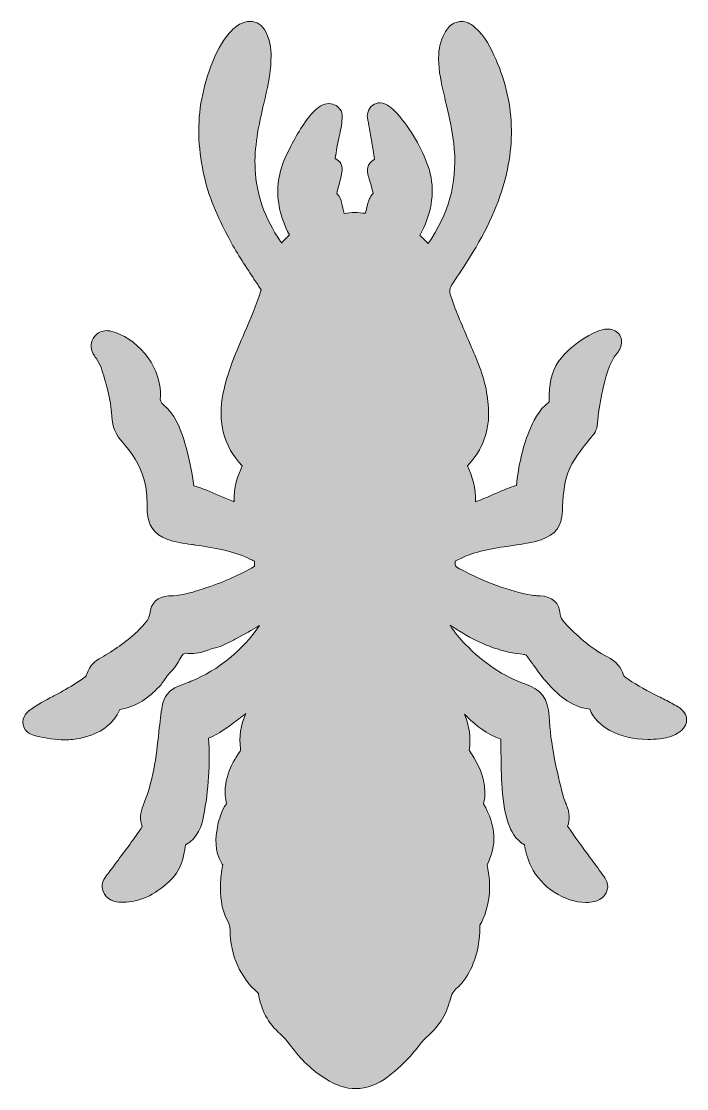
# Model space of a CAD drawing. Extents: x 77 to 1923, y -841 to -159.
# Drawn here: x 1041 to 1466, y -841 to -159 of the extents above; entities that cross this region are included whole.
import ezdxf

# ---------------------------------------------------------------- set-up
doc = ezdxf.new("R2010")
doc.units = 0
doc.header["$MEASUREMENT"] = 0
doc.layers.add('Layer 1', color=7, linetype='Continuous')

# ---------------------------------------------------------------- blocks, each defined once
blk = doc.blocks.new('block 5')
at = {"layer": 'Layer 1', "true_color": 0x532214}
h = blk.add_hatch(color=19, dxfattribs=at)
h.dxf.hatch_style = 2
edge = h.paths.add_edge_path()
edge.add_spline(control_points=[(1460.76, -597.05), (1458.06, -595.36), (1455.36, -593.94), (1452.35, -592.4), (1450.98, -591.7), (1449.61, -591), (1448.23, -590.3), (1441.67, -586.97), (1434.88, -583.52), (1428.78, -579.38), (1426.84, -578.06), (1426, -577.41), (1425.83, -576.76), (1424.52, -571.72), (1421.09, -567.78), (1415.63, -565.05), (1404.48, -559.47), (1395.62, -550.97), (1388.43, -543.38), (1386.34, -541.17), (1385.56, -539.7), (1385.45, -537.76), (1385.04, -530.76), (1380.28, -526.4), (1372.71, -526.08), (1372.71, -526.08), (1371.76, -526.04), (1371.76, -526.04), (1370.18, -525.98), (1368.68, -525.92), (1367.39, -525.69), (1352.78, -523.01), (1337.66, -517.5), (1321.17, -508.84), (1318.4, -507.38), (1318.22, -506.54), (1318.4, -504.5), (1318.43, -504.24), (1318.45, -504.05), (1318.47, -503.92), (1327.54, -498.92), (1337.52, -496.61), (1349.71, -494.68), (1351.58, -494.39), (1353.52, -494.13), (1355.4, -493.88), (1361.26, -493.09), (1367.32, -492.28), (1373.34, -490.21), (1382.72, -486.98), (1386.5, -481.88), (1386.83, -472), (1387.12, -463.41), (1387.61, -455.08), (1390.41, -447.45), (1393.27, -439.68), (1398.33, -433.27), (1404.64, -425.69), (1404.77, -425.54), (1405.06, -425.19), (1405.06, -425.19), (1406.69, -423.27), (1409.15, -420.36), (1409.27, -416.07), (1409.46, -409.81), (1410.83, -403.37), (1412.15, -397.13), (1412.15, -397.13), (1412.52, -395.43), (1412.52, -395.43), (1414.35, -386.74), (1416.24, -377.77), (1421.99, -370.85), (1422.89, -369.77), (1423.45, -368.64), (1423.79, -367.89), (1425.07, -365.05), (1424.96, -362.06), (1423.5, -359.67), (1422.03, -357.29), (1419.4, -355.85), (1416.29, -355.71), (1416.1, -355.7), (1415.92, -355.7), (1415.74, -355.7), (1413.26, -355.7), (1411.2, -356.42), (1409.45, -357.11), (1401.55, -360.2), (1395.35, -365.18), (1390.33, -369.65), (1383.91, -375.35), (1380.11, -382.5), (1379.03, -390.91), (1378.47, -395.2), (1378.29, -398.82), (1378.45, -402.16), (1371.44, -407.52), (1368.07, -414.9), (1365.45, -421.47), (1361.49, -431.41), (1358.87, -442.61), (1357.45, -455.68), (1354.86, -456.3), (1352.52, -457.26), (1350.24, -458.18), (1350.24, -458.18), (1349.78, -458.37), (1349.78, -458.37), (1347.38, -459.34), (1344.99, -460.38), (1342.68, -461.39), (1339, -462.99), (1335.23, -464.63), (1331.43, -465.98), (1331.9, -457.33), (1329.24, -449.62), (1326.3, -443.01), (1335.99, -432.91), (1340.49, -420.44), (1339.66, -405.92), (1339.07, -395.56), (1336.42, -385.16), (1331.33, -373.19), (1330.05, -370.2), (1328.75, -367.17), (1327.48, -364.25), (1327.48, -364.25), (1327.46, -364.21), (1327.46, -364.21), (1323.29, -354.58), (1318.98, -344.62), (1315.51, -334.62), (1314.45, -331.58), (1314.75, -329.59), (1316.69, -326.75), (1329.4, -308.13), (1339.24, -291.99), (1345.97, -273.73), (1351.62, -258.4), (1354.42, -243.19), (1354.28, -228.5), (1354.13, -213.17), (1350.79, -197.99), (1344.34, -183.38), (1341.34, -176.58), (1337.57, -168.82), (1330.78, -162.83), (1328.13, -160.48), (1325.29, -159.29), (1322.34, -159.29), (1319.98, -159.29), (1315.52, -160.13), (1312.2, -165.77), (1309.6, -170.19), (1308.15, -175.03), (1307.88, -180.16), (1307.46, -188.32), (1309.02, -196.1), (1310.52, -202.74), (1311.03, -205.05), (1311.57, -207.35), (1312.1, -209.64), (1314.49, -219.91), (1316.96, -230.53), (1317.82, -241.09), (1319.58, -262.7), (1314.09, -282.37), (1301.04, -301.11), (1299.45, -299.34), (1297.73, -297.6), (1295.9, -295.92), (1296.78, -294.27), (1297.59, -292.6), (1298.34, -290.94), (1304.42, -277.47), (1305.37, -264.36), (1301.16, -251.98), (1297.04, -239.89), (1290.36, -228.48), (1281.31, -218.07), (1279.77, -216.29), (1278.08, -214.91), (1276.33, -213.54), (1275.07, -212.55), (1273.09, -211.23), (1270.42, -211.23), (1268.73, -211.23), (1267.11, -211.78), (1265.73, -212.8), (1262.87, -214.92), (1261.69, -218.47), (1262.56, -222.3), (1263.63, -226.99), (1264.41, -231.91), (1265.17, -236.68), (1265.42, -238.29), (1265.68, -239.89), (1265.95, -241.49), (1266.27, -243.42), (1266.59, -245.35), (1266.92, -247.3), (1266.59, -247.46), (1266.27, -247.65), (1265.96, -247.87), (1262.48, -250.22), (1261.53, -253.82), (1263.12, -258.57), (1263.19, -258.77), (1263.29, -259.07), (1263.31, -259.16), (1263.53, -260.2), (1263.82, -261.12), (1264.09, -261.95), (1264.22, -262.36), (1264.34, -262.74), (1264.44, -263.11), (1264.44, -263.11), (1264.86, -264.63), (1264.86, -264.63), (1265.27, -266.11), (1265.69, -267.63), (1266.08, -269.13), (1263.68, -271.36), (1262.96, -274.29), (1262.49, -276.17), (1262.49, -276.17), (1262.38, -276.58), (1262.38, -276.58), (1261.9, -278.47), (1261.51, -280.18), (1261.17, -281.8), (1258.82, -281.5), (1256.5, -281.34), (1254.24, -281.34), (1251.94, -281.34), (1249.66, -281.5), (1247.42, -281.81), (1246.94, -279.55), (1246.44, -277.25), (1245.88, -274.97), (1245.88, -274.97), (1245.84, -274.8), (1245.84, -274.8), (1245.52, -273.5), (1244.88, -270.88), (1242.77, -269.03), (1242.83, -268.8), (1242.89, -268.57), (1242.95, -268.35), (1243.18, -267.45), (1243.41, -266.56), (1243.64, -265.66), (1243.64, -265.66), (1243.66, -265.59), (1243.66, -265.59), (1244.41, -262.71), (1245.18, -259.73), (1245.84, -256.76), (1245.84, -256.76), (1245.9, -256.51), (1245.9, -256.51), (1247.26, -250.73), (1244.22, -248.11), (1242.28, -247.07), (1242.1, -246.97), (1241.92, -246.88), (1241.74, -246.8), (1241.86, -246.11), (1242.1, -244.65), (1242.1, -244.65), (1242.45, -242.58), (1242.8, -240.52), (1243.13, -238.45), (1243.44, -236.52), (1243.89, -234.57), (1244.36, -232.51), (1245.15, -229.03), (1245.98, -225.43), (1246.23, -221.53), (1246.32, -220.05), (1246.61, -215.56), (1242.38, -212.98), (1240.97, -212.12), (1239.43, -211.69), (1237.81, -211.69), (1236.06, -211.69), (1234.33, -212.2), (1232.52, -213.25), (1229.29, -215.14), (1227.02, -217.72), (1225.05, -220.23), (1218.83, -228.18), (1214.29, -237.08), (1210.53, -244.81), (1205.45, -255.21), (1203.94, -266.19), (1206.04, -277.44), (1207.17, -283.53), (1209.35, -289.6), (1212.53, -295.53), (1210.77, -297.19), (1209.11, -298.95), (1207.55, -300.78), (1207.32, -300.46), (1207.1, -300.14), (1206.88, -299.81), (1196.71, -284.76), (1191.4, -269.65), (1190.64, -253.64), (1189.98, -239.64), (1192.88, -225.78), (1195.65, -213.89), (1195.65, -213.89), (1196.19, -211.6), (1196.19, -211.6), (1198.28, -202.66), (1200.45, -193.43), (1200.77, -183.74), (1200.93, -178.79), (1200.7, -172.3), (1197.5, -165.98), (1195.31, -161.67), (1191.6, -159.19), (1187.3, -159.19), (1185.12, -159.19), (1182.91, -159.83), (1180.74, -161.09), (1178.35, -162.48), (1176.19, -164.33), (1174.14, -166.76), (1169.33, -172.45), (1165.6, -179.17), (1162.38, -187.92), (1156.47, -204), (1153.98, -219.28), (1154.78, -234.63), (1155.19, -242.58), (1156.31, -250.43), (1158.2, -258.62), (1161.73, -273.87), (1168.36, -287.43), (1173.74, -297.54), (1178.45, -306.4), (1183.98, -314.77), (1189.33, -322.86), (1190.88, -325.21), (1192.49, -327.64), (1194.05, -330.04), (1194.47, -330.69), (1194.46, -330.72), (1194.28, -331.29), (1191.37, -340.46), (1187.56, -349.36), (1183.88, -357.97), (1183.88, -357.97), (1182.72, -360.68), (1182.72, -360.68), (1177.86, -372.02), (1172.84, -383.75), (1170.26, -396.43), (1166.45, -415.14), (1170.56, -430.8), (1182.46, -442.99), (1179.64, -449.12), (1176.78, -456.98), (1177.29, -466.01), (1176.76, -465.82), (1176.25, -465.63), (1175.77, -465.44), (1173.01, -464.39), (1170.2, -463.15), (1167.47, -461.95), (1162.39, -459.71), (1157.15, -457.39), (1151.46, -455.87), (1149.81, -443.75), (1147.68, -434.04), (1144.79, -425.36), (1142.4, -418.2), (1139.28, -410.08), (1132.39, -404.27), (1130.32, -402.52), (1129.86, -401.38), (1130.14, -398.73), (1130.27, -397.52), (1130.2, -396.44), (1130.15, -395.54), (1130.15, -395.54), (1130.12, -395.11), (1130.12, -395.11), (1129.69, -387.01), (1126.13, -378.56), (1120.11, -371.32), (1114.08, -364.08), (1106.41, -359.03), (1098.5, -357.09), (1097.51, -356.85), (1096.58, -356.73), (1095.66, -356.73), (1092.72, -356.73), (1090.06, -358.02), (1088.16, -360.37), (1085.51, -363.65), (1085.18, -367.69), (1087.26, -371.44), (1087.76, -372.33), (1088.34, -373.26), (1089.07, -374.37), (1090.24, -376.1), (1091.53, -378.17), (1092.24, -380.29), (1095.31, -389.43), (1098.52, -400.27), (1099.07, -411.34), (1099.4, -418.04), (1101.68, -423.47), (1106.26, -428.44), (1106.47, -428.66), (1106.71, -428.95), (1106.96, -429.26), (1107.21, -429.56), (1107.46, -429.86), (1107.72, -430.16), (1114.09, -437.44), (1118.36, -445.68), (1120.44, -454.64), (1121.56, -459.52), (1121.65, -464.63), (1121.74, -470.04), (1121.74, -470.04), (1121.74, -470.11), (1121.74, -470.11), (1121.75, -470.87), (1121.76, -471.62), (1121.78, -472.38), (1121.95, -480.76), (1126.35, -486.96), (1134.15, -489.82), (1139.5, -491.78), (1144.83, -492.53), (1150.03, -493.26), (1150.89, -493.38), (1151.76, -493.51), (1152.62, -493.63), (1165.67, -495.56), (1177.31, -497.58), (1187.75, -502.79), (1188.74, -503.28), (1189.56, -503.67), (1190.27, -503.99), (1190.22, -504.83), (1190.17, -505.85), (1190.14, -507.11), (1190.14, -507.15), (1190.14, -507.19), (1190.14, -507.22), (1190.08, -507.26), (1190.01, -507.3), (1189.92, -507.36), (1181.51, -512.44), (1171.95, -516.72), (1159.82, -520.84), (1152.08, -523.47), (1143.8, -526.05), (1135.27, -526.18), (1128.61, -526.28), (1124.03, -530.69), (1123.32, -537.67), (1123.12, -539.61), (1122.38, -541.19), (1120.84, -542.95), (1118.08, -546.11), (1115.75, -548.54), (1113.51, -550.59), (1106.6, -556.89), (1098.64, -561.91), (1091.07, -566.4), (1089.52, -567.31), (1084.81, -570.1), (1083.2, -576.15), (1083.05, -576.72), (1082.69, -577.45), (1081.22, -578.5), (1076.89, -581.59), (1072.23, -584.34), (1067.85, -586.85), (1065.75, -588.05), (1063.52, -589.22), (1061.36, -590.35), (1056.67, -592.81), (1051.83, -595.35), (1047.31, -598.7), (1047.31, -598.7), (1047.01, -598.91), (1047.01, -598.91), (1045.61, -599.92), (1041.34, -603.02), (1042.56, -608.54), (1043.71, -613.79), (1048.55, -614.99), (1050.36, -615.44), (1050.36, -615.44), (1050.46, -615.47), (1050.46, -615.47), (1057.5, -617.22), (1063.36, -618.03), (1068.89, -618.03), (1072.53, -618.03), (1076.08, -617.66), (1079.43, -616.93), (1091.86, -614.23), (1099.97, -608.22), (1104.23, -598.58), (1115.31, -597.17), (1122.88, -590.52), (1129.1, -584.38), (1130.85, -582.66), (1132.07, -580.78), (1133.14, -579.12), (1133.99, -577.81), (1134.8, -576.56), (1135.67, -575.77), (1139.11, -572.63), (1141.27, -568.99), (1143.09, -565.53), (1144.08, -563.66), (1145.24, -562.72), (1146.56, -562.72), (1146.73, -562.72), (1146.91, -562.73), (1147.09, -562.76), (1148.05, -562.89), (1149.03, -562.97), (1150.01, -562.97), (1154.22, -562.97), (1157.83, -561.69), (1161.02, -560.57), (1162.55, -560.03), (1163.99, -559.52), (1165.36, -559.2), (1169.44, -558.25), (1172.93, -556.4), (1176.3, -554.61), (1176.94, -554.27), (1177.58, -553.93), (1178.21, -553.6), (1183.66, -550.79), (1188.7, -547.93), (1193.45, -544.94), (1182.23, -561.23), (1167.5, -573.26), (1149.65, -580.68), (1148.02, -581.36), (1146.31, -582.01), (1144.64, -582.65), (1143.6, -583.05), (1142.55, -583.45), (1141.51, -583.86), (1135.77, -586.13), (1132.23, -590.49), (1131.27, -596.48), (1130.5, -601.3), (1129.84, -606.47), (1129.19, -612.75), (1127.48, -629.11), (1125.43, -645.02), (1119.14, -659.89), (1117.16, -664.57), (1116.94, -669.25), (1118.5, -673.46), (1113.44, -681.17), (1107.76, -688.73), (1102.26, -696.04), (1102.26, -696.04), (1102.17, -696.15), (1102.17, -696.15), (1100.41, -698.51), (1098.58, -700.94), (1096.79, -703.35), (1096.63, -703.57), (1096.45, -703.79), (1096.28, -704.01), (1096.28, -704.01), (1096.25, -704.05), (1096.25, -704.05), (1094.8, -705.86), (1090.97, -710.68), (1094.17, -716.25), (1097.37, -721.8), (1103.67, -721.8), (1105.74, -721.8), (1105.95, -721.8), (1106.16, -721.8), (1106.37, -721.8), (1116.74, -721.61), (1126.07, -717.42), (1135.73, -708.6), (1143.31, -701.7), (1145.13, -692.93), (1146.09, -685.09), (1154.24, -680.76), (1156.63, -672.71), (1157.72, -666.89), (1160.9, -649.83), (1161.99, -633.06), (1160.94, -617.01), (1167.61, -614.19), (1173.12, -610.13), (1179.1, -605.53), (1180.97, -604.09), (1182.86, -602.66), (1184.76, -601.23), (1181.34, -608.72), (1180.24, -616.07), (1181.34, -623.76), (1181.43, -624.38), (1181.46, -624.62), (1180.46, -626.09), (1175.46, -633.43), (1169.27, -644.72), (1172.31, -658.82), (1168.82, -663.82), (1167.43, -669.22), (1166.53, -673.89), (1165.28, -680.37), (1164.48, -688.86), (1169.43, -697.03), (1169.59, -697.3), (1169.76, -697.57), (1169.93, -697.84), (1169.97, -697.89), (1170.02, -697.97), (1170.07, -698.06), (1168.83, -702.36), (1168.68, -706.51), (1168.53, -710.54), (1168.31, -716.67), (1168.56, -725.8), (1173.35, -734.21), (1174.27, -735.82), (1174.65, -737.33), (1174.67, -739.44), (1174.83, -755.94), (1180.91, -769.55), (1192.76, -779.95), (1194.13, -790.24), (1198.86, -799.02), (1206.82, -806.07), (1208.91, -807.92), (1210.89, -810.16), (1213.22, -813.33), (1219.69, -822.12), (1227.04, -829.08), (1235.7, -834.61), (1242.13, -838.72), (1248.59, -840.81), (1254.9, -840.81), (1261.94, -840.81), (1268.87, -838.23), (1275.49, -833.14), (1281.37, -828.62), (1286.72, -823.59), (1291.38, -818.19), (1292.55, -816.83), (1293.62, -815.44), (1294.65, -814.1), (1296.41, -811.8), (1298.08, -809.63), (1299.93, -808.07), (1307.5, -801.71), (1312.53, -793.92), (1314.9, -784.91), (1316.06, -780.53), (1317.41, -778.15), (1319.74, -776.42), (1321.45, -775.16), (1322.54, -773.61), (1323.45, -772.34), (1323.6, -772.13), (1323.75, -771.92), (1323.9, -771.71), (1330.52, -762.76), (1333.88, -751.83), (1334.19, -738.29), (1334.2, -737.92), (1334.19, -737.55), (1334.19, -737.18), (1334.18, -737.01), (1334.18, -736.71), (1334.18, -736.5), (1340.52, -724.78), (1342, -712.11), (1338.72, -697.81), (1345.24, -685.6), (1344.49, -672.84), (1336.46, -658.87), (1337.43, -655.36), (1337.62, -651.61), (1337.04, -647.44), (1335.75, -638.14), (1331.44, -630.68), (1327.33, -624.58), (1328.5, -616.66), (1327.49, -609.01), (1324.29, -601.72), (1324.88, -602.29), (1325.47, -602.86), (1326.07, -603.44), (1331.62, -608.74), (1338.48, -614.48), (1347.61, -617.53), (1347.63, -619.47), (1347.63, -621.42), (1347.64, -623.34), (1347.67, -630.73), (1347.7, -638.39), (1348.18, -645.99), (1348.75, -654.99), (1349.45, -663.11), (1352.33, -671.32), (1353.99, -676.05), (1356.67, -681.82), (1362.72, -685.08), (1363.23, -689.67), (1364.61, -694.22), (1366.93, -698.95), (1373.46, -712.23), (1388.15, -721.87), (1401.86, -721.87), (1402.45, -721.87), (1403.04, -721.86), (1403.62, -721.82), (1405.9, -721.68), (1411.95, -721.3), (1414.81, -715.73), (1417.5, -710.47), (1414.08, -706.11), (1412.79, -704.47), (1412.79, -704.47), (1412.76, -704.43), (1412.76, -704.43), (1412.6, -704.23), (1412.44, -704.03), (1412.3, -703.84), (1409.77, -700.33), (1407.17, -696.8), (1404.64, -693.35), (1399.82, -686.8), (1394.85, -680.03), (1390.18, -673.25), (1391.65, -669.01), (1391.44, -664.48), (1389.56, -659.76), (1389.35, -659.24), (1389.14, -658.73), (1388.93, -658.21), (1388.27, -656.62), (1387.65, -655.11), (1387.29, -653.7), (1383.41, -638.48), (1379.19, -620.75), (1378.41, -602.96), (1377.93, -592.08), (1373.15, -585.68), (1362.92, -582.23), (1349.33, -577.65), (1336.85, -569.35), (1324.76, -556.85), (1321.7, -553.69), (1318.04, -549.64), (1315.16, -544.89), (1317.4, -546.3), (1319.64, -547.66), (1321.85, -549.01), (1321.85, -549.01), (1322.44, -549.37), (1322.44, -549.37), (1336.45, -557.88), (1349.12, -562.36), (1362.29, -563.46), (1363.31, -563.54), (1363.53, -563.73), (1363.95, -564.28), (1365.4, -566.17), (1366.85, -568.18), (1368.25, -570.13), (1370.86, -573.76), (1373.55, -577.5), (1376.63, -581.04), (1383.26, -588.68), (1391.71, -596.64), (1404.29, -598.53), (1406.81, -604.3), (1411.14, -608.84), (1417.17, -612.06), (1424.41, -615.92), (1432.3, -617.79), (1441.32, -617.79), (1443.77, -617.79), (1446.36, -617.64), (1448.99, -617.36), (1452.31, -617), (1456.64, -616.26), (1460.7, -613.66), (1464.36, -611.32), (1466.21, -608.5), (1466.2, -605.27), (1466.18, -602.07), (1464.36, -599.3), (1460.76, -597.05)], knot_values=[0, 0, 0, 0, 1, 1, 1, 2, 2, 2, 3, 3, 3, 4, 4, 4, 5, 5, 5, 6, 6, 6, 7, 7, 7, 8, 8, 8, 9, 9, 9, 10, 10, 10, 11, 11, 11, 12, 12, 12, 13, 13, 13, 14, 14, 14, 15, 15, 15, 16, 16, 16, 17, 17, 17, 18, 18, 18, 19, 19, 19, 20, 20, 20, 21, 21, 21, 22, 22, 22, 23, 23, 23, 24, 24, 24, 25, 25, 25, 26, 26, 26, 27, 27, 27, 28, 28, 28, 29, 29, 29, 30, 30, 30, 31, 31, 31, 32, 32, 32, 33, 33, 33, 34, 34, 34, 35, 35, 35, 36, 36, 36, 37, 37, 37, 38, 38, 38, 39, 39, 39, 40, 40, 40, 41, 41, 41, 42, 42, 42, 43, 43, 43, 44, 44, 44, 45, 45, 45, 46, 46, 46, 47, 47, 47, 48, 48, 48, 49, 49, 49, 50, 50, 50, 51, 51, 51, 52, 52, 52, 53, 53, 53, 54, 54, 54, 55, 55, 55, 56, 56, 56, 57, 57, 57, 58, 58, 58, 59, 59, 59, 60, 60, 60, 61, 61, 61, 62, 62, 62, 63, 63, 63, 64, 64, 64, 65, 65, 65, 66, 66, 66, 67, 67, 67, 68, 68, 68, 69, 69, 69, 70, 70, 70, 71, 71, 71, 72, 72, 72, 73, 73, 73, 74, 74, 74, 75, 75, 75, 76, 76, 76, 77, 77, 77, 78, 78, 78, 79, 79, 79, 80, 80, 80, 81, 81, 81, 82, 82, 82, 83, 83, 83, 84, 84, 84, 85, 85, 85, 86, 86, 86, 87, 87, 87, 88, 88, 88, 89, 89, 89, 90, 90, 90, 91, 91, 91, 92, 92, 92, 93, 93, 93, 94, 94, 94, 95, 95, 95, 96, 96, 96, 97, 97, 97, 98, 98, 98, 99, 99, 99, 100, 100, 100, 101, 101, 101, 102, 102, 102, 103, 103, 103, 104, 104, 104, 105, 105, 105, 106, 106, 106, 107, 107, 107, 108, 108, 108, 109, 109, 109, 110, 110, 110, 111, 111, 111, 112, 112, 112, 113, 113, 113, 114, 114, 114, 115, 115, 115, 116, 116, 116, 117, 117, 117, 118, 118, 118, 119, 119, 119, 120, 120, 120, 121, 121, 121, 122, 122, 122, 123, 123, 123, 124, 124, 124, 125, 125, 125, 126, 126, 126, 127, 127, 127, 128, 128, 128, 129, 129, 129, 130, 130, 130, 131, 131, 131, 132, 132, 132, 133, 133, 133, 134, 134, 134, 135, 135, 135, 136, 136, 136, 137, 137, 137, 138, 138, 138, 139, 139, 139, 140, 140, 140, 141, 141, 141, 142, 142, 142, 143, 143, 143, 144, 144, 144, 145, 145, 145, 146, 146, 146, 147, 147, 147, 148, 148, 148, 149, 149, 149, 150, 150, 150, 151, 151, 151, 152, 152, 152, 153, 153, 153, 154, 154, 154, 155, 155, 155, 156, 156, 156, 157, 157, 157, 158, 158, 158, 159, 159, 159, 160, 160, 160, 161, 161, 161, 162, 162, 162, 163, 163, 163, 164, 164, 164, 165, 165, 165, 166, 166, 166, 167, 167, 167, 168, 168, 168, 169, 169, 169, 170, 170, 170, 171, 171, 171, 172, 172, 172, 173, 173, 173, 174, 174, 174, 175, 175, 175, 176, 176, 176, 177, 177, 177, 178, 178, 178, 179, 179, 179, 180, 180, 180, 181, 181, 181, 182, 182, 182, 183, 183, 183, 184, 184, 184, 185, 185, 185, 186, 186, 186, 187, 187, 187, 188, 188, 188, 189, 189, 189, 190, 190, 190, 191, 191, 191, 192, 192, 192, 193, 193, 193, 194, 194, 194, 195, 195, 195, 196, 196, 196, 197, 197, 197, 198, 198, 198, 199, 199, 199, 200, 200, 200, 201, 201, 201, 202, 202, 202, 203, 203, 203, 204, 204, 204, 205, 205, 205, 206, 206, 206, 207, 207, 207, 208, 208, 208, 209, 209, 209, 210, 210, 210, 211, 211, 211, 212, 212, 212, 213, 213, 213, 214, 214, 214, 215, 215, 215, 216, 216, 216, 217, 217, 217, 218, 218, 218, 219, 219, 219, 220, 220, 220, 221, 221, 221, 222, 222, 222, 223, 223, 223, 224, 224, 224, 225, 225, 225, 226, 226, 226, 227, 227, 227, 228, 228, 228, 229, 229, 229, 230, 230, 230, 231, 231, 231, 232, 232, 232, 233, 233, 233, 234, 234, 234, 235, 235, 235, 236, 236, 236, 237, 237, 237, 238, 238, 238, 239, 239, 239, 240, 240, 240, 241, 241, 241, 242, 242, 242, 243, 243, 243, 244, 244, 244, 245, 245, 245, 246, 246, 246, 247, 247, 247, 248, 248, 248, 249, 249, 249, 250, 250, 250, 251, 251, 251, 252, 252, 252, 253, 253, 253, 254, 254, 254, 255, 255, 255, 256, 256, 256, 257, 257, 257, 258, 258, 258, 259, 259, 259, 260, 260, 260, 261, 261, 261, 262, 262, 262, 263, 263, 263, 264, 264, 264, 265, 265, 265, 266, 266, 266, 267, 267, 267, 268, 268, 268, 269, 269, 269, 270, 270, 270, 270], degree=3, periodic=1)
at = {"layer": 'Layer 1', "lineweight": 0}
blk.add_open_spline([(1460.76, -597.05), (1458.06, -595.36), (1455.36, -593.94), (1452.35, -592.4), (1450.98, -591.7), (1449.61, -591), (1448.23, -590.3), (1441.67, -586.97), (1434.88, -583.52), (1428.78, -579.38), (1426.84, -578.06), (1426, -577.41), (1425.83, -576.76), (1424.52, -571.72), (1421.09, -567.78), (1415.63, -565.05), (1404.48, -559.47), (1395.62, -550.97), (1388.43, -543.38), (1386.34, -541.17), (1385.56, -539.7), (1385.45, -537.76), (1385.04, -530.76), (1380.28, -526.4), (1372.71, -526.08), (1372.71, -526.08), (1371.76, -526.04), (1371.76, -526.04), (1370.18, -525.98), (1368.68, -525.92), (1367.39, -525.69), (1352.78, -523.01), (1337.66, -517.5), (1321.17, -508.84), (1318.4, -507.38), (1318.22, -506.54), (1318.4, -504.5), (1318.43, -504.24), (1318.45, -504.05), (1318.47, -503.92), (1327.54, -498.92), (1337.52, -496.61), (1349.71, -494.68), (1351.58, -494.39), (1353.52, -494.13), (1355.4, -493.88), (1361.26, -493.09), (1367.32, -492.28), (1373.34, -490.21), (1382.72, -486.98), (1386.5, -481.88), (1386.83, -472), (1387.12, -463.41), (1387.61, -455.08), (1390.41, -447.45), (1393.27, -439.68), (1398.33, -433.27), (1404.64, -425.69), (1404.77, -425.54), (1405.06, -425.19), (1405.06, -425.19), (1406.69, -423.27), (1409.15, -420.36), (1409.27, -416.07), (1409.46, -409.81), (1410.83, -403.37), (1412.15, -397.13), (1412.15, -397.13), (1412.52, -395.43), (1412.52, -395.43), (1414.35, -386.74), (1416.24, -377.77), (1421.99, -370.85), (1422.89, -369.77), (1423.45, -368.64), (1423.79, -367.89), (1425.07, -365.05), (1424.96, -362.06), (1423.5, -359.67), (1422.03, -357.29), (1419.4, -355.85), (1416.29, -355.71), (1416.1, -355.7), (1415.92, -355.7), (1415.74, -355.7), (1413.26, -355.7), (1411.2, -356.42), (1409.45, -357.11), (1401.55, -360.2), (1395.35, -365.18), (1390.33, -369.65), (1383.91, -375.35), (1380.11, -382.5), (1379.03, -390.91), (1378.47, -395.2), (1378.29, -398.82), (1378.45, -402.16), (1371.44, -407.52), (1368.07, -414.9), (1365.45, -421.47), (1361.49, -431.41), (1358.87, -442.61), (1357.45, -455.68), (1354.86, -456.3), (1352.52, -457.26), (1350.24, -458.18), (1350.24, -458.18), (1349.78, -458.37), (1349.78, -458.37), (1347.38, -459.34), (1344.99, -460.38), (1342.68, -461.39), (1339, -462.99), (1335.23, -464.63), (1331.43, -465.98), (1331.9, -457.33), (1329.24, -449.62), (1326.3, -443.01), (1335.99, -432.91), (1340.49, -420.44), (1339.66, -405.92), (1339.07, -395.56), (1336.42, -385.16), (1331.33, -373.19), (1330.05, -370.2), (1328.75, -367.17), (1327.48, -364.25), (1327.48, -364.25), (1327.46, -364.21), (1327.46, -364.21), (1323.29, -354.58), (1318.98, -344.62), (1315.51, -334.62), (1314.45, -331.58), (1314.75, -329.59), (1316.69, -326.75), (1329.4, -308.13), (1339.24, -291.99), (1345.97, -273.73), (1351.62, -258.4), (1354.42, -243.19), (1354.28, -228.5), (1354.13, -213.17), (1350.79, -197.99), (1344.34, -183.38), (1341.34, -176.58), (1337.57, -168.82), (1330.78, -162.83), (1328.13, -160.48), (1325.29, -159.29), (1322.34, -159.29), (1319.98, -159.29), (1315.52, -160.13), (1312.2, -165.77), (1309.6, -170.19), (1308.15, -175.03), (1307.88, -180.16), (1307.46, -188.32), (1309.02, -196.1), (1310.52, -202.74), (1311.03, -205.05), (1311.57, -207.35), (1312.1, -209.64), (1314.49, -219.91), (1316.96, -230.53), (1317.82, -241.09), (1319.58, -262.7), (1314.09, -282.37), (1301.04, -301.11), (1299.45, -299.34), (1297.73, -297.6), (1295.9, -295.92), (1296.78, -294.27), (1297.59, -292.6), (1298.34, -290.94), (1304.42, -277.47), (1305.37, -264.36), (1301.16, -251.98), (1297.04, -239.89), (1290.36, -228.48), (1281.31, -218.07), (1279.77, -216.29), (1278.08, -214.91), (1276.33, -213.54), (1275.07, -212.55), (1273.09, -211.23), (1270.42, -211.23), (1268.73, -211.23), (1267.11, -211.78), (1265.73, -212.8), (1262.87, -214.92), (1261.69, -218.47), (1262.56, -222.3), (1263.63, -226.99), (1264.41, -231.91), (1265.17, -236.68), (1265.42, -238.29), (1265.68, -239.89), (1265.95, -241.49), (1266.27, -243.42), (1266.59, -245.35), (1266.92, -247.3), (1266.59, -247.46), (1266.27, -247.65), (1265.96, -247.87), (1262.48, -250.22), (1261.53, -253.82), (1263.12, -258.57), (1263.19, -258.77), (1263.29, -259.07), (1263.31, -259.16), (1263.53, -260.2), (1263.82, -261.12), (1264.09, -261.95), (1264.22, -262.36), (1264.34, -262.74), (1264.44, -263.11), (1264.44, -263.11), (1264.86, -264.63), (1264.86, -264.63), (1265.27, -266.11), (1265.69, -267.63), (1266.08, -269.13), (1263.68, -271.36), (1262.96, -274.29), (1262.49, -276.17), (1262.49, -276.17), (1262.38, -276.58), (1262.38, -276.58), (1261.9, -278.47), (1261.51, -280.18), (1261.17, -281.8), (1258.82, -281.5), (1256.5, -281.34), (1254.24, -281.34), (1251.94, -281.34), (1249.66, -281.5), (1247.42, -281.81), (1246.94, -279.55), (1246.44, -277.25), (1245.88, -274.97), (1245.88, -274.97), (1245.84, -274.8), (1245.84, -274.8), (1245.52, -273.5), (1244.88, -270.88), (1242.77, -269.03), (1242.83, -268.8), (1242.89, -268.57), (1242.95, -268.35), (1243.18, -267.45), (1243.41, -266.56), (1243.64, -265.66), (1243.64, -265.66), (1243.66, -265.59), (1243.66, -265.59), (1244.41, -262.71), (1245.18, -259.73), (1245.84, -256.76), (1245.84, -256.76), (1245.9, -256.51), (1245.9, -256.51), (1247.26, -250.73), (1244.22, -248.11), (1242.28, -247.07), (1242.1, -246.97), (1241.92, -246.88), (1241.74, -246.8), (1241.86, -246.11), (1242.1, -244.65), (1242.1, -244.65), (1242.45, -242.58), (1242.8, -240.52), (1243.13, -238.45), (1243.44, -236.52), (1243.89, -234.57), (1244.36, -232.51), (1245.15, -229.03), (1245.98, -225.43), (1246.23, -221.53), (1246.32, -220.05), (1246.61, -215.56), (1242.38, -212.98), (1240.97, -212.12), (1239.43, -211.69), (1237.81, -211.69), (1236.06, -211.69), (1234.33, -212.2), (1232.52, -213.25), (1229.29, -215.14), (1227.02, -217.72), (1225.05, -220.23), (1218.83, -228.18), (1214.29, -237.08), (1210.53, -244.81), (1205.45, -255.21), (1203.94, -266.19), (1206.04, -277.44), (1207.17, -283.53), (1209.35, -289.6), (1212.53, -295.53), (1210.77, -297.19), (1209.11, -298.95), (1207.55, -300.78), (1207.32, -300.46), (1207.1, -300.14), (1206.88, -299.81), (1196.71, -284.76), (1191.4, -269.65), (1190.64, -253.64), (1189.98, -239.64), (1192.88, -225.78), (1195.65, -213.89), (1195.65, -213.89), (1196.19, -211.6), (1196.19, -211.6), (1198.28, -202.66), (1200.45, -193.43), (1200.77, -183.74), (1200.93, -178.79), (1200.7, -172.3), (1197.5, -165.98), (1195.31, -161.67), (1191.6, -159.19), (1187.3, -159.19), (1185.12, -159.19), (1182.91, -159.83), (1180.74, -161.09), (1178.35, -162.48), (1176.19, -164.33), (1174.14, -166.76), (1169.33, -172.45), (1165.6, -179.17), (1162.38, -187.92), (1156.47, -204), (1153.98, -219.28), (1154.78, -234.63), (1155.19, -242.58), (1156.31, -250.43), (1158.2, -258.62), (1161.73, -273.87), (1168.36, -287.43), (1173.74, -297.54), (1178.45, -306.4), (1183.98, -314.77), (1189.33, -322.86), (1190.88, -325.21), (1192.49, -327.64), (1194.05, -330.04), (1194.47, -330.69), (1194.46, -330.72), (1194.28, -331.29), (1191.37, -340.46), (1187.56, -349.36), (1183.88, -357.97), (1183.88, -357.97), (1182.72, -360.68), (1182.72, -360.68), (1177.86, -372.02), (1172.84, -383.75), (1170.26, -396.43), (1166.45, -415.14), (1170.56, -430.8), (1182.46, -442.99), (1179.64, -449.12), (1176.78, -456.98), (1177.29, -466.01), (1176.76, -465.82), (1176.25, -465.63), (1175.77, -465.44), (1173.01, -464.39), (1170.2, -463.15), (1167.47, -461.95), (1162.39, -459.71), (1157.15, -457.39), (1151.46, -455.87), (1149.81, -443.75), (1147.68, -434.04), (1144.79, -425.36), (1142.4, -418.2), (1139.28, -410.08), (1132.39, -404.27), (1130.32, -402.52), (1129.86, -401.38), (1130.14, -398.73), (1130.27, -397.52), (1130.2, -396.44), (1130.15, -395.54), (1130.15, -395.54), (1130.12, -395.11), (1130.12, -395.11), (1129.69, -387.01), (1126.13, -378.56), (1120.11, -371.32), (1114.08, -364.08), (1106.41, -359.03), (1098.5, -357.09), (1097.51, -356.85), (1096.58, -356.73), (1095.66, -356.73), (1092.72, -356.73), (1090.06, -358.02), (1088.16, -360.37), (1085.51, -363.65), (1085.18, -367.69), (1087.26, -371.44), (1087.76, -372.33), (1088.34, -373.26), (1089.07, -374.37), (1090.24, -376.1), (1091.53, -378.17), (1092.24, -380.29), (1095.31, -389.43), (1098.52, -400.27), (1099.07, -411.34), (1099.4, -418.04), (1101.68, -423.47), (1106.26, -428.44), (1106.47, -428.66), (1106.71, -428.95), (1106.96, -429.26), (1107.21, -429.56), (1107.46, -429.86), (1107.72, -430.16), (1114.09, -437.44), (1118.36, -445.68), (1120.44, -454.64), (1121.56, -459.52), (1121.65, -464.63), (1121.74, -470.04), (1121.74, -470.04), (1121.74, -470.11), (1121.74, -470.11), (1121.75, -470.87), (1121.76, -471.62), (1121.78, -472.38), (1121.95, -480.76), (1126.35, -486.96), (1134.15, -489.82), (1139.5, -491.78), (1144.83, -492.53), (1150.03, -493.26), (1150.89, -493.38), (1151.76, -493.51), (1152.62, -493.63), (1165.67, -495.56), (1177.31, -497.58), (1187.75, -502.79), (1188.74, -503.28), (1189.56, -503.67), (1190.27, -503.99), (1190.22, -504.83), (1190.17, -505.85), (1190.14, -507.11), (1190.14, -507.15), (1190.14, -507.19), (1190.14, -507.22), (1190.08, -507.26), (1190.01, -507.3), (1189.92, -507.36), (1181.51, -512.44), (1171.95, -516.72), (1159.82, -520.84), (1152.08, -523.47), (1143.8, -526.05), (1135.27, -526.18), (1128.61, -526.28), (1124.03, -530.69), (1123.32, -537.67), (1123.12, -539.61), (1122.38, -541.19), (1120.84, -542.95), (1118.08, -546.11), (1115.75, -548.54), (1113.51, -550.59), (1106.6, -556.89), (1098.64, -561.91), (1091.07, -566.4), (1089.52, -567.31), (1084.81, -570.1), (1083.2, -576.15), (1083.05, -576.72), (1082.69, -577.45), (1081.22, -578.5), (1076.89, -581.59), (1072.23, -584.34), (1067.85, -586.85), (1065.75, -588.05), (1063.52, -589.22), (1061.36, -590.35), (1056.67, -592.81), (1051.83, -595.35), (1047.31, -598.7), (1047.31, -598.7), (1047.01, -598.91), (1047.01, -598.91), (1045.61, -599.92), (1041.34, -603.02), (1042.56, -608.54), (1043.71, -613.79), (1048.55, -614.99), (1050.36, -615.44), (1050.36, -615.44), (1050.46, -615.47), (1050.46, -615.47), (1057.5, -617.22), (1063.36, -618.03), (1068.89, -618.03), (1072.53, -618.03), (1076.08, -617.66), (1079.43, -616.93), (1091.86, -614.23), (1099.97, -608.22), (1104.23, -598.58), (1115.31, -597.17), (1122.88, -590.52), (1129.1, -584.38), (1130.85, -582.66), (1132.07, -580.78), (1133.14, -579.12), (1133.99, -577.81), (1134.8, -576.56), (1135.67, -575.77), (1139.11, -572.63), (1141.27, -568.99), (1143.09, -565.53), (1144.08, -563.66), (1145.24, -562.72), (1146.56, -562.72), (1146.73, -562.72), (1146.91, -562.73), (1147.09, -562.76), (1148.05, -562.89), (1149.03, -562.97), (1150.01, -562.97), (1154.22, -562.97), (1157.83, -561.69), (1161.02, -560.57), (1162.55, -560.03), (1163.99, -559.52), (1165.36, -559.2), (1169.44, -558.25), (1172.93, -556.4), (1176.3, -554.61), (1176.94, -554.27), (1177.58, -553.93), (1178.21, -553.6), (1183.66, -550.79), (1188.7, -547.93), (1193.45, -544.94), (1182.23, -561.23), (1167.5, -573.26), (1149.65, -580.68), (1148.02, -581.36), (1146.31, -582.01), (1144.64, -582.65), (1143.6, -583.05), (1142.55, -583.45), (1141.51, -583.86), (1135.77, -586.13), (1132.23, -590.49), (1131.27, -596.48), (1130.5, -601.3), (1129.84, -606.47), (1129.19, -612.75), (1127.48, -629.11), (1125.43, -645.02), (1119.14, -659.89), (1117.16, -664.57), (1116.94, -669.25), (1118.5, -673.46), (1113.44, -681.17), (1107.76, -688.73), (1102.26, -696.04), (1102.26, -696.04), (1102.17, -696.15), (1102.17, -696.15), (1100.41, -698.51), (1098.58, -700.94), (1096.79, -703.35), (1096.63, -703.57), (1096.45, -703.79), (1096.28, -704.01), (1096.28, -704.01), (1096.25, -704.05), (1096.25, -704.05), (1094.8, -705.86), (1090.97, -710.68), (1094.17, -716.25), (1097.37, -721.8), (1103.67, -721.8), (1105.74, -721.8), (1105.95, -721.8), (1106.16, -721.8), (1106.37, -721.8), (1116.74, -721.61), (1126.07, -717.42), (1135.73, -708.6), (1143.31, -701.7), (1145.13, -692.93), (1146.09, -685.09), (1154.24, -680.76), (1156.63, -672.71), (1157.72, -666.89), (1160.9, -649.83), (1161.99, -633.06), (1160.94, -617.01), (1167.61, -614.19), (1173.12, -610.13), (1179.1, -605.53), (1180.97, -604.09), (1182.86, -602.66), (1184.76, -601.23), (1181.34, -608.72), (1180.24, -616.07), (1181.34, -623.76), (1181.43, -624.38), (1181.46, -624.62), (1180.46, -626.09), (1175.46, -633.43), (1169.27, -644.72), (1172.31, -658.82), (1168.82, -663.82), (1167.43, -669.22), (1166.53, -673.89), (1165.28, -680.37), (1164.48, -688.86), (1169.43, -697.03), (1169.59, -697.3), (1169.76, -697.57), (1169.93, -697.84), (1169.97, -697.89), (1170.02, -697.97), (1170.07, -698.06), (1168.83, -702.36), (1168.68, -706.51), (1168.53, -710.54), (1168.31, -716.67), (1168.56, -725.8), (1173.35, -734.21), (1174.27, -735.82), (1174.65, -737.33), (1174.67, -739.44), (1174.83, -755.94), (1180.91, -769.55), (1192.76, -779.95), (1194.13, -790.24), (1198.86, -799.02), (1206.82, -806.07), (1208.91, -807.92), (1210.89, -810.16), (1213.22, -813.33), (1219.69, -822.12), (1227.04, -829.08), (1235.7, -834.61), (1242.13, -838.72), (1248.59, -840.81), (1254.9, -840.81), (1261.94, -840.81), (1268.87, -838.23), (1275.49, -833.14), (1281.37, -828.62), (1286.72, -823.59), (1291.38, -818.19), (1292.55, -816.83), (1293.62, -815.44), (1294.65, -814.1), (1296.41, -811.8), (1298.08, -809.63), (1299.93, -808.07), (1307.5, -801.71), (1312.53, -793.92), (1314.9, -784.91), (1316.06, -780.53), (1317.41, -778.15), (1319.74, -776.42), (1321.45, -775.16), (1322.54, -773.61), (1323.45, -772.34), (1323.6, -772.13), (1323.75, -771.92), (1323.9, -771.71), (1330.52, -762.76), (1333.88, -751.83), (1334.19, -738.29), (1334.2, -737.92), (1334.19, -737.55), (1334.19, -737.18), (1334.18, -737.01), (1334.18, -736.71), (1334.18, -736.5), (1340.52, -724.78), (1342, -712.11), (1338.72, -697.81), (1345.24, -685.6), (1344.49, -672.84), (1336.46, -658.87), (1337.43, -655.36), (1337.62, -651.61), (1337.04, -647.44), (1335.75, -638.14), (1331.44, -630.68), (1327.33, -624.58), (1328.5, -616.66), (1327.49, -609.01), (1324.29, -601.72), (1324.88, -602.29), (1325.47, -602.86), (1326.07, -603.44), (1331.62, -608.74), (1338.48, -614.48), (1347.61, -617.53), (1347.63, -619.47), (1347.63, -621.42), (1347.64, -623.34), (1347.67, -630.73), (1347.7, -638.39), (1348.18, -645.99), (1348.75, -654.99), (1349.45, -663.11), (1352.33, -671.32), (1353.99, -676.05), (1356.67, -681.82), (1362.72, -685.08), (1363.23, -689.67), (1364.61, -694.22), (1366.93, -698.95), (1373.46, -712.23), (1388.15, -721.87), (1401.86, -721.87), (1402.45, -721.87), (1403.04, -721.86), (1403.62, -721.82), (1405.9, -721.68), (1411.95, -721.3), (1414.81, -715.73), (1417.5, -710.47), (1414.08, -706.11), (1412.79, -704.47), (1412.79, -704.47), (1412.76, -704.43), (1412.76, -704.43), (1412.6, -704.23), (1412.44, -704.03), (1412.3, -703.84), (1409.77, -700.33), (1407.17, -696.8), (1404.64, -693.35), (1399.82, -686.8), (1394.85, -680.03), (1390.18, -673.25), (1391.65, -669.01), (1391.44, -664.48), (1389.56, -659.76), (1389.35, -659.24), (1389.14, -658.73), (1388.93, -658.21), (1388.27, -656.62), (1387.65, -655.11), (1387.29, -653.7), (1383.41, -638.48), (1379.19, -620.75), (1378.41, -602.96), (1377.93, -592.08), (1373.15, -585.68), (1362.92, -582.23), (1349.33, -577.65), (1336.85, -569.35), (1324.76, -556.85), (1321.7, -553.69), (1318.04, -549.64), (1315.16, -544.89), (1317.4, -546.3), (1319.64, -547.66), (1321.85, -549.01), (1321.85, -549.01), (1322.44, -549.37), (1322.44, -549.37), (1336.45, -557.88), (1349.12, -562.36), (1362.29, -563.46), (1363.31, -563.54), (1363.53, -563.73), (1363.95, -564.28), (1365.4, -566.17), (1366.85, -568.18), (1368.25, -570.13), (1370.86, -573.76), (1373.55, -577.5), (1376.63, -581.04), (1383.26, -588.68), (1391.71, -596.64), (1404.29, -598.53), (1406.81, -604.3), (1411.14, -608.84), (1417.17, -612.06), (1424.41, -615.92), (1432.3, -617.79), (1441.32, -617.79), (1443.77, -617.79), (1446.36, -617.64), (1448.99, -617.36), (1452.31, -617), (1456.64, -616.26), (1460.7, -613.66), (1464.36, -611.32), (1466.21, -608.5), (1466.2, -605.27), (1466.18, -602.07), (1464.36, -599.3), (1460.76, -597.05)], degree=3, knots=[0, 0, 0, 0, 1, 1, 1, 2, 2, 2, 3, 3, 3, 4, 4, 4, 5, 5, 5, 6, 6, 6, 7, 7, 7, 8, 8, 8, 9, 9, 9, 10, 10, 10, 11, 11, 11, 12, 12, 12, 13, 13, 13, 14, 14, 14, 15, 15, 15, 16, 16, 16, 17, 17, 17, 18, 18, 18, 19, 19, 19, 20, 20, 20, 21, 21, 21, 22, 22, 22, 23, 23, 23, 24, 24, 24, 25, 25, 25, 26, 26, 26, 27, 27, 27, 28, 28, 28, 29, 29, 29, 30, 30, 30, 31, 31, 31, 32, 32, 32, 33, 33, 33, 34, 34, 34, 35, 35, 35, 36, 36, 36, 37, 37, 37, 38, 38, 38, 39, 39, 39, 40, 40, 40, 41, 41, 41, 42, 42, 42, 43, 43, 43, 44, 44, 44, 45, 45, 45, 46, 46, 46, 47, 47, 47, 48, 48, 48, 49, 49, 49, 50, 50, 50, 51, 51, 51, 52, 52, 52, 53, 53, 53, 54, 54, 54, 55, 55, 55, 56, 56, 56, 57, 57, 57, 58, 58, 58, 59, 59, 59, 60, 60, 60, 61, 61, 61, 62, 62, 62, 63, 63, 63, 64, 64, 64, 65, 65, 65, 66, 66, 66, 67, 67, 67, 68, 68, 68, 69, 69, 69, 70, 70, 70, 71, 71, 71, 72, 72, 72, 73, 73, 73, 74, 74, 74, 75, 75, 75, 76, 76, 76, 77, 77, 77, 78, 78, 78, 79, 79, 79, 80, 80, 80, 81, 81, 81, 82, 82, 82, 83, 83, 83, 84, 84, 84, 85, 85, 85, 86, 86, 86, 87, 87, 87, 88, 88, 88, 89, 89, 89, 90, 90, 90, 91, 91, 91, 92, 92, 92, 93, 93, 93, 94, 94, 94, 95, 95, 95, 96, 96, 96, 97, 97, 97, 98, 98, 98, 99, 99, 99, 100, 100, 100, 101, 101, 101, 102, 102, 102, 103, 103, 103, 104, 104, 104, 105, 105, 105, 106, 106, 106, 107, 107, 107, 108, 108, 108, 109, 109, 109, 110, 110, 110, 111, 111, 111, 112, 112, 112, 113, 113, 113, 114, 114, 114, 115, 115, 115, 116, 116, 116, 117, 117, 117, 118, 118, 118, 119, 119, 119, 120, 120, 120, 121, 121, 121, 122, 122, 122, 123, 123, 123, 124, 124, 124, 125, 125, 125, 126, 126, 126, 127, 127, 127, 128, 128, 128, 129, 129, 129, 130, 130, 130, 131, 131, 131, 132, 132, 132, 133, 133, 133, 134, 134, 134, 135, 135, 135, 136, 136, 136, 137, 137, 137, 138, 138, 138, 139, 139, 139, 140, 140, 140, 141, 141, 141, 142, 142, 142, 143, 143, 143, 144, 144, 144, 145, 145, 145, 146, 146, 146, 147, 147, 147, 148, 148, 148, 149, 149, 149, 150, 150, 150, 151, 151, 151, 152, 152, 152, 153, 153, 153, 154, 154, 154, 155, 155, 155, 156, 156, 156, 157, 157, 157, 158, 158, 158, 159, 159, 159, 160, 160, 160, 161, 161, 161, 162, 162, 162, 163, 163, 163, 164, 164, 164, 165, 165, 165, 166, 166, 166, 167, 167, 167, 168, 168, 168, 169, 169, 169, 170, 170, 170, 171, 171, 171, 172, 172, 172, 173, 173, 173, 174, 174, 174, 175, 175, 175, 176, 176, 176, 177, 177, 177, 178, 178, 178, 179, 179, 179, 180, 180, 180, 181, 181, 181, 182, 182, 182, 183, 183, 183, 184, 184, 184, 185, 185, 185, 186, 186, 186, 187, 187, 187, 188, 188, 188, 189, 189, 189, 190, 190, 190, 191, 191, 191, 192, 192, 192, 193, 193, 193, 194, 194, 194, 195, 195, 195, 196, 196, 196, 197, 197, 197, 198, 198, 198, 199, 199, 199, 200, 200, 200, 201, 201, 201, 202, 202, 202, 203, 203, 203, 204, 204, 204, 205, 205, 205, 206, 206, 206, 207, 207, 207, 208, 208, 208, 209, 209, 209, 210, 210, 210, 211, 211, 211, 212, 212, 212, 213, 213, 213, 214, 214, 214, 215, 215, 215, 216, 216, 216, 217, 217, 217, 218, 218, 218, 219, 219, 219, 220, 220, 220, 221, 221, 221, 222, 222, 222, 223, 223, 223, 224, 224, 224, 225, 225, 225, 226, 226, 226, 227, 227, 227, 228, 228, 228, 229, 229, 229, 230, 230, 230, 231, 231, 231, 232, 232, 232, 233, 233, 233, 234, 234, 234, 235, 235, 235, 236, 236, 236, 237, 237, 237, 238, 238, 238, 239, 239, 239, 240, 240, 240, 241, 241, 241, 242, 242, 242, 243, 243, 243, 244, 244, 244, 245, 245, 245, 246, 246, 246, 247, 247, 247, 248, 248, 248, 249, 249, 249, 250, 250, 250, 251, 251, 251, 252, 252, 252, 253, 253, 253, 254, 254, 254, 255, 255, 255, 256, 256, 256, 257, 257, 257, 258, 258, 258, 259, 259, 259, 260, 260, 260, 261, 261, 261, 262, 262, 262, 263, 263, 263, 264, 264, 264, 265, 265, 265, 266, 266, 266, 267, 267, 267, 268, 268, 268, 269, 269, 269, 270, 270, 270, 270], dxfattribs=at)

msp = doc.modelspace()

# ---------------------------------------------------------------- block references
at = {"layer": 'Layer 1'}
msp.add_blockref('block 5', (0, 0), dxfattribs=at)

doc.saveas('drawing.dxf')
